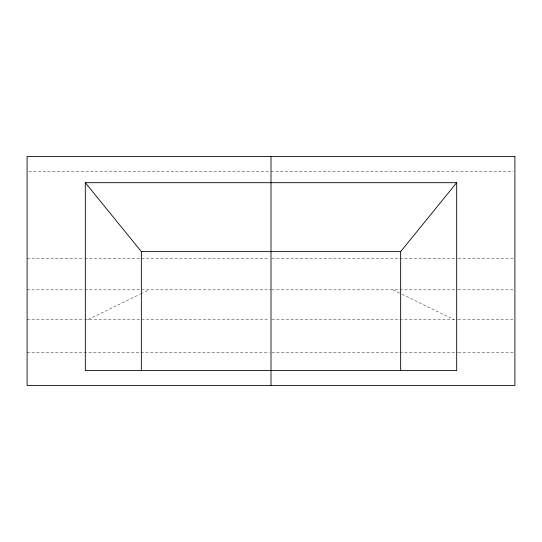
<?xml version="1.0" encoding="UTF-8"?>
<svg xmlns="http://www.w3.org/2000/svg" width="542" height="542" viewBox="0 0 542 542"><rect width="100%" height="100%" fill="white"/><g stroke="black" fill="none" stroke-linecap="round" stroke-linejoin="round"><path stroke-width="0.41" stroke-dasharray="2.71 2.03" d="M88.075 319.543L140.019 294.231M140.771 293.866L149.05 289.834M28.794 171.407L269.306 171.407M271 171.407L513.213 171.407M27.1 258.642L83.841 258.642M84.688 258.642L269.306 258.642M271.847 258.642L457.509 258.642M458.356 258.642L513.213 258.642M27.1 289.834L83.841 289.834M84.688 289.834L271 289.834M271.84 289.834L457.509 289.834M458.159 289.834L514.9 289.834M27.1 319.543L83.841 319.543M84.688 319.543L269.306 319.543M271.84 319.543L457.509 319.543M458.159 319.543L513.213 319.543M27.1 352.496L269.306 352.496M271.847 352.496L457.509 352.496M458.356 352.496L513.213 352.496M392.95 289.834L401.229 293.866M401.981 294.231L453.925 319.543"/><path stroke-width="0.81" d="M400.646 370.592L400.646 251.617L456.676 182.695L85.324 182.695L85.324 370.592L456.676 370.592L456.676 182.695M85.324 182.695L141.354 251.617L400.646 251.617M271 156.55L271 385.45M141.354 251.617L141.354 370.592M514.9 156.55L27.1 156.55L27.1 385.45L514.9 385.45L514.9 156.55"/></g></svg>
